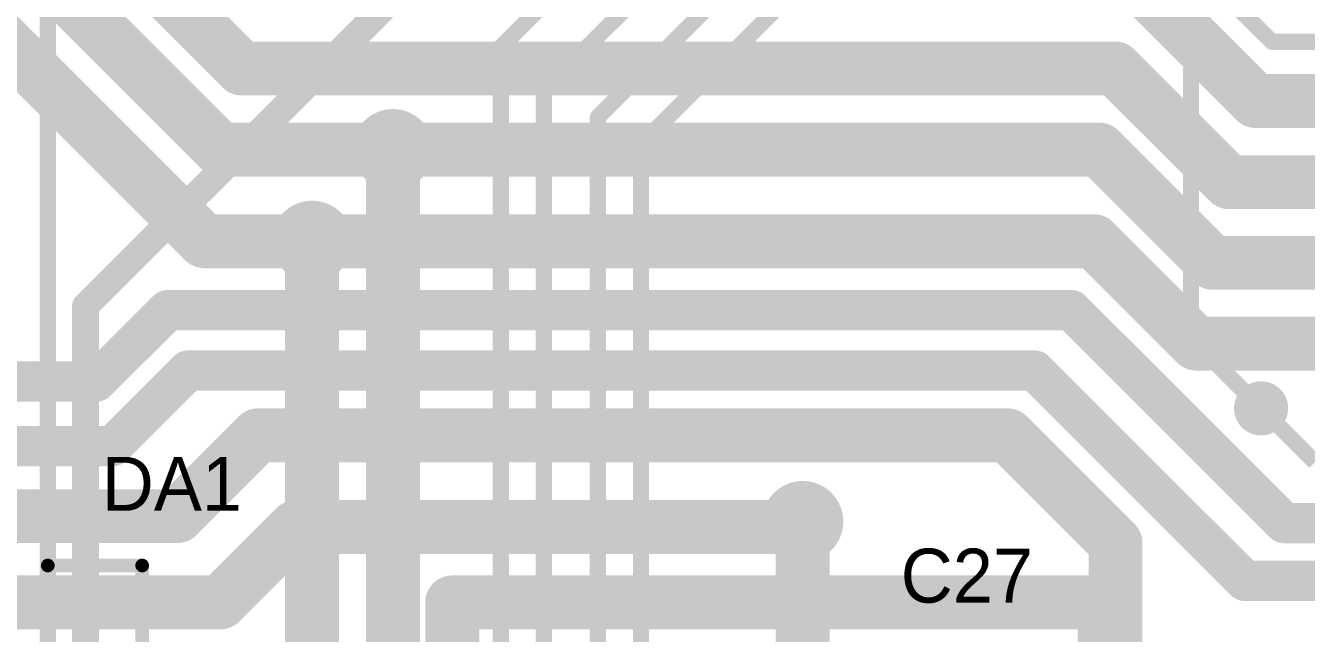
# Model space of a CAD drawing. Header units: millimetres. Extents: x 29 to 180, y 30 to 200.
# Drawn here: x 80.09 to 103.84, y 108.72 to 120 of the extents above; entities that cross this region are included whole.
import ezdxf

# ---------------------------------------------------------------- set-up
doc = ezdxf.new("R2010")
doc.units = ezdxf.units.MM
for name, color, linetype in [('BottomLayer', 5, 'Continuous'), ('BottomSolder', 6, 'Continuous'), ('MultiLayer', 9, 'Continuous'), ('PadHoleLayer', 156, 'Continuous'), ('TopLayer', 1, 'Continuous'), ('TopOverlay', 2, 'Continuous'), ('TopSolder', 216, 'Continuous'), ('ViaHoleLayer', 16, 'Continuous')]:
    doc.layers.add(name, color=color, linetype=linetype)

# ---------------------------------------------------------------- blocks, each defined once
blk = doc.blocks.new('EAB__SIP_DCDC_MODULE__373')
at = {"layer": 'BottomLayer', "const_width": 0.9}
for points in [[(-0.45, 0, 1), (0.45, 0, 1)], [(2.09, 0, 1), (2.99, 0, 1)]]:
    blk.add_lwpolyline(points, format="xyb", close=True, dxfattribs=at)
at = {"layer": 'BottomLayer'}
blk.add_solid([(-3.44, -0.9), (-1.64, -0.9), (-3.44, 0.9), (-1.64, 0.9)], dxfattribs=at)
at = {"layer": 'BottomSolder', "const_width": 1.002}
for points in [[(-0.501, 0, 1), (0.501, 0, 1)], [(2.039, 0, 1), (3.041, 0, 1)]]:
    blk.add_lwpolyline(points, format="xyb", close=True, dxfattribs=at)
at = {"layer": 'BottomSolder'}
blk.add_solid([(-3.542, -1.002), (-1.538, -1.002), (-3.542, 1.002), (-1.538, 1.002)], dxfattribs=at)
at = {"layer": 'MultiLayer', "const_width": 0.9}
for points in [[(-0.45, 0, 1), (0.45, 0, 1)], [(2.09, 0, 1), (2.99, 0, 1)]]:
    blk.add_lwpolyline(points, format="xyb", close=True, dxfattribs=at)
at = {"layer": 'MultiLayer'}
blk.add_solid([(-3.44, -0.9), (-1.64, -0.9), (-3.44, 0.9), (-1.64, 0.9)], dxfattribs=at)
at = {"layer": 'PadHoleLayer', "const_width": 0.55}
for points in [[(-2.815, 0, 1), (-2.265, 0, 1)], [(-0.275, 0, 1), (0.275, 0, 1)], [(2.265, 0, 1), (2.815, 0, 1)]]:
    blk.add_lwpolyline(points, format="xyb", close=True, dxfattribs=at)
at = {"layer": 'TopLayer', "const_width": 0.9}
for points in [[(-0.45, 0, 1), (0.45, 0, 1)], [(2.09, 0, 1), (2.99, 0, 1)]]:
    blk.add_lwpolyline(points, format="xyb", close=True, dxfattribs=at)
at = {"layer": 'TopLayer'}
blk.add_solid([(-3.44, -0.9), (-1.64, -0.9), (-3.44, 0.9), (-1.64, 0.9)], dxfattribs=at)
at = {"layer": 'TopOverlay', "const_width": 0.254}
for points in [[(-5.05, 3), (-5.05, 1.25)], [(-5.05, 3), (5.025, 3)], [(5.025, 3), (5.025, 1.25)], [(-5.05, 1.25), (5.025, 1.25)]]:
    blk.add_lwpolyline(points, dxfattribs=at)
at = {"layer": 'TopOverlay', "const_width": 0.127}
for points in [[(-5.114, 3, 1), (-4.987, 3, 1)], [(-5.114, 3, 1), (-4.987, 3, 1)], [(4.961, 3, 1), (5.088, 3, 1)], [(4.961, 3, 1), (5.088, 3, 1)], [(-5.114, 1.25, 1), (-4.987, 1.25, 1)], [(-5.114, 1.25, 1), (-4.987, 1.25, 1)], [(4.961, 1.25, 1), (5.088, 1.25, 1)], [(4.961, 1.25, 1), (5.088, 1.25, 1)]]:
    blk.add_lwpolyline(points, format="xyb", close=True, dxfattribs=at)
at = {"layer": 'TopSolder', "const_width": 1.002}
for points in [[(-0.501, 0, 1), (0.501, 0, 1)], [(2.039, 0, 1), (3.041, 0, 1)]]:
    blk.add_lwpolyline(points, format="xyb", close=True, dxfattribs=at)
at = {"layer": 'TopSolder'}
blk.add_solid([(-3.542, -1.002), (-1.538, -1.002), (-3.542, 1.002), (-1.538, 1.002)], dxfattribs=at)

msp = doc.modelspace()

# ---------------------------------------------------------------- linework, layer by layer
at = {"layer": 'BottomLayer'}
for points, const_width in [([(80.5, 103.5), (80.5, 132.9)], 0.3), ([(101.7, 114.2), (101.7, 124.7)], 0.3), ([(81.2, 114.8), (89.4, 123)], 0.5), ([(88.9, 119.6), (92.2, 122.9)], 0.3), ([(89.7, 118.8), (93.6, 122.7)], 0.3), ([(90.7, 118.3), (94.9, 122.5)], 0.3), ([(91.5, 117.8), (96.3, 122.6)], 0.3), ([(88.9, 79.3), (88.9, 119.6)], 0.3), ([(89.7, 79.7), (89.7, 118.8)], 0.3), ([(90.7, 79.9), (90.7, 118.3)], 0.3), ([(86.9, 100.9), (86.9, 117.7)], 1), ([(91.5, 80), (91.5, 117.8)], 0.3), ([(85.4, 101.53), (85.4, 116)], 1), ([(81.2, 103.3), (81.2, 114.8)], 0.5), ([(101.7, 114.2), (103, 112.9)], 0.3), ([(94.5, 106.3), (94.5, 110.8)], 1)]:
    msp.add_lwpolyline(points, dxfattribs=dict(at, const_width=const_width))
for points, const_width in [([(88.825, 119.6, 1), (88.975, 119.6, 1)], 0.15), ([(88.825, 119.6, 1), (88.975, 119.6, 1)], 0.15), ([(89.625, 118.8, 1), (89.775, 118.8, 1)], 0.15), ([(89.625, 118.8, 1), (89.775, 118.8, 1)], 0.15), ([(86.575, 117.7, 1), (87.225, 117.7, 1)], 0.65), ([(90.625, 118.3, 1), (90.775, 118.3, 1)], 0.15), ([(90.625, 118.3, 1), (90.775, 118.3, 1)], 0.15), ([(86.65, 117.7, 1), (87.15, 117.7, 1)], 0.5), ([(91.425, 117.8, 1), (91.575, 117.8, 1)], 0.15), ([(91.425, 117.8, 1), (91.575, 117.8, 1)], 0.15), ([(85.075, 116, 1), (85.725, 116, 1)], 0.65), ([(85.15, 116, 1), (85.65, 116, 1)], 0.5), ([(81.075, 114.8, 1), (81.325, 114.8, 1)], 0.25), ([(81.075, 114.8, 1), (81.325, 114.8, 1)], 0.25), ([(101.625, 114.2, 1), (101.775, 114.2, 1)], 0.15), ([(101.625, 114.2, 1), (101.775, 114.2, 1)], 0.15), ([(102.8, 112.9, 1), (103.2, 112.9, 1)], 0.4), ([(102.925, 112.9, 1), (103.075, 112.9, 1)], 0.15), ([(94.175, 110.8, 1), (94.825, 110.8, 1)], 0.65), ([(94.25, 110.8, 1), (94.75, 110.8, 1)], 0.5)]:
    msp.add_lwpolyline(points, format="xyb", close=True, dxfattribs=dict(at, const_width=const_width))
at = {"layer": 'BottomSolder'}
for points, const_width in [([(86.524, 117.7, 1), (87.276, 117.7, 1)], 0.752), ([(85.024, 116, 1), (85.776, 116, 1)], 0.752), ([(102.749, 112.9, 1), (103.251, 112.9, 1)], 0.502), ([(94.124, 110.8, 1), (94.876, 110.8, 1)], 0.752)]:
    msp.add_lwpolyline(points, format="xyb", close=True, dxfattribs=dict(at, const_width=const_width))
at = {"layer": 'MultiLayer'}
for points, const_width in [([(86.575, 117.7, 1), (87.225, 117.7, 1)], 0.65), ([(85.075, 116, 1), (85.725, 116, 1)], 0.65), ([(102.8, 112.9, 1), (103.2, 112.9, 1)], 0.4), ([(94.175, 110.8, 1), (94.825, 110.8, 1)], 0.65)]:
    msp.add_lwpolyline(points, format="xyb", close=True, dxfattribs=dict(at, const_width=const_width))
at = {"layer": 'TopLayer'}
for points, const_width in [([(78.8, 124.5), (84.096, 119.204)], 1), ([(79.5, 121.9), (83.7, 117.7)], 1), ([(101.39, 121.51), (103.2, 119.7)], 0.3), ([(78.5, 120.9), (83.4, 116)], 1), ([(100.9, 120.6), (102.9, 118.6)], 1), ([(103.2, 119.7), (112.4, 119.7)], 0.3), ([(84.096, 119.204), (100.296, 119.204)], 1), ([(100.296, 119.204), (102.404, 117.096)], 1), ([(102.9, 118.6), (109.1, 118.6)], 1), ([(83.7, 117.7), (86.9, 117.7)], 1), ([(86.9, 117.7), (100, 117.7)], 1), ([(100, 117.7), (102.1, 115.6)], 1), ([(102.404, 117.096), (111.1, 117.096)], 1), ([(83.4, 116), (85.4, 116)], 1), ([(85.4, 116), (99.9, 116)], 1), ([(99.9, 116), (101.8, 114.1)], 1), ([(102.1, 115.6), (144.3, 115.6)], 1), ([(81.4, 113.4), (82.721, 114.721)], 0.75), ([(82.721, 114.721), (99.479, 114.721)], 0.75), ([(99.479, 114.721), (103.429, 110.771)], 0.75), ([(101.8, 114.1), (145.8, 114.1)], 1), ([(79.5, 113.4), (81.4, 113.4)], 0.75), ([(81.7, 112.2), (83.1, 113.6)], 0.75), ([(83.1, 113.6), (98.8, 113.6)], 0.75), ([(98.8, 113.6), (102.7, 109.7)], 0.75), ([(82.9, 110.9), (84.4, 112.4)], 1), ([(84.4, 112.4), (98.3, 112.4)], 1), ([(98.3, 112.4), (100.3, 110.4)], 1), ([(103, 112.9), (104, 111.9)], 0.3), ([(75.2, 112.2), (81.7, 112.2)], 0.75), ([(76.9, 110.9), (82.9, 110.9)], 1), ([(83.7, 109.3), (85.1, 110.7)], 1), ([(85.1, 110.7), (94.4, 110.7)], 1), ([(94.4, 110.7), (94.5, 110.8)], 1), ([(103.429, 110.771), (143.629, 110.771)], 0.75), ([(100.3, 107.5), (100.3, 110.4)], 1), ([(102.7, 109.7), (142.6, 109.7)], 0.75), ([(76.9, 109.3), (83.7, 109.3)], 1), ([(88, 105.7), (88, 109.3)], 1), ([(88, 109.3), (100.1, 109.3)], 1), ([(100.1, 107.65), (100.1, 109.3)], 1)]:
    msp.add_lwpolyline(points, dxfattribs=dict(at, const_width=const_width))
for points, const_width in [([(103.125, 119.7, 1), (103.275, 119.7, 1)], 0.15), ([(103.125, 119.7, 1), (103.275, 119.7, 1)], 0.15), ([(83.846, 119.204, 1), (84.346, 119.204, 1)], 0.5), ([(83.846, 119.204, 1), (84.346, 119.204, 1)], 0.5), ([(100.046, 119.204, 1), (100.546, 119.204, 1)], 0.5), ([(100.046, 119.204, 1), (100.546, 119.204, 1)], 0.5), ([(102.65, 118.6, 1), (103.15, 118.6, 1)], 0.5), ([(102.65, 118.6, 1), (103.15, 118.6, 1)], 0.5), ([(86.575, 117.7, 1), (87.225, 117.7, 1)], 0.65), ([(83.45, 117.7, 1), (83.95, 117.7, 1)], 0.5), ([(83.45, 117.7, 1), (83.95, 117.7, 1)], 0.5), ([(86.65, 117.7, 1), (87.15, 117.7, 1)], 0.5), ([(86.65, 117.7, 1), (87.15, 117.7, 1)], 0.5), ([(99.75, 117.7, 1), (100.25, 117.7, 1)], 0.5), ([(99.75, 117.7, 1), (100.25, 117.7, 1)], 0.5), ([(102.154, 117.096, 1), (102.654, 117.096, 1)], 0.5), ([(102.154, 117.096, 1), (102.654, 117.096, 1)], 0.5), ([(85.075, 116, 1), (85.725, 116, 1)], 0.65), ([(83.15, 116, 1), (83.65, 116, 1)], 0.5), ([(83.15, 116, 1), (83.65, 116, 1)], 0.5), ([(85.15, 116, 1), (85.65, 116, 1)], 0.5), ([(85.15, 116, 1), (85.65, 116, 1)], 0.5), ([(99.65, 116, 1), (100.15, 116, 1)], 0.5), ([(99.65, 116, 1), (100.15, 116, 1)], 0.5), ([(101.85, 115.6, 1), (102.35, 115.6, 1)], 0.5), ([(101.85, 115.6, 1), (102.35, 115.6, 1)], 0.5), ([(82.534, 114.721, 1), (82.909, 114.721, 1)], 0.375), ([(82.534, 114.721, 1), (82.909, 114.721, 1)], 0.375), ([(99.292, 114.721, 1), (99.667, 114.721, 1)], 0.375), ([(99.292, 114.721, 1), (99.667, 114.721, 1)], 0.375), ([(101.55, 114.1, 1), (102.05, 114.1, 1)], 0.5), ([(101.55, 114.1, 1), (102.05, 114.1, 1)], 0.5), ([(81.213, 113.4, 1), (81.588, 113.4, 1)], 0.375), ([(81.213, 113.4, 1), (81.588, 113.4, 1)], 0.375), ([(82.913, 113.6, 1), (83.288, 113.6, 1)], 0.375), ([(82.913, 113.6, 1), (83.288, 113.6, 1)], 0.375), ([(98.613, 113.6, 1), (98.988, 113.6, 1)], 0.375), ([(98.613, 113.6, 1), (98.988, 113.6, 1)], 0.375), ([(102.8, 112.9, 1), (103.2, 112.9, 1)], 0.4), ([(84.15, 112.4, 1), (84.65, 112.4, 1)], 0.5), ([(84.15, 112.4, 1), (84.65, 112.4, 1)], 0.5), ([(98.05, 112.4, 1), (98.55, 112.4, 1)], 0.5), ([(98.05, 112.4, 1), (98.55, 112.4, 1)], 0.5), ([(102.925, 112.9, 1), (103.075, 112.9, 1)], 0.15), ([(81.513, 112.2, 1), (81.888, 112.2, 1)], 0.375), ([(81.513, 112.2, 1), (81.888, 112.2, 1)], 0.375), ([(82.65, 110.9, 1), (83.15, 110.9, 1)], 0.5), ([(82.65, 110.9, 1), (83.15, 110.9, 1)], 0.5), ([(94.175, 110.8, 1), (94.825, 110.8, 1)], 0.65), ([(84.85, 110.7, 1), (85.35, 110.7, 1)], 0.5), ([(84.85, 110.7, 1), (85.35, 110.7, 1)], 0.5), ([(94.15, 110.7, 1), (94.65, 110.7, 1)], 0.5), ([(94.15, 110.7, 1), (94.65, 110.7, 1)], 0.5), ([(94.25, 110.8, 1), (94.75, 110.8, 1)], 0.5), ([(103.242, 110.771, 1), (103.617, 110.771, 1)], 0.375), ([(103.242, 110.771, 1), (103.617, 110.771, 1)], 0.375), ([(100.05, 110.4, 1), (100.55, 110.4, 1)], 0.5), ([(100.05, 110.4, 1), (100.55, 110.4, 1)], 0.5), ([(102.513, 109.7, 1), (102.888, 109.7, 1)], 0.375), ([(102.513, 109.7, 1), (102.888, 109.7, 1)], 0.375), ([(83.45, 109.3, 1), (83.95, 109.3, 1)], 0.5), ([(83.45, 109.3, 1), (83.95, 109.3, 1)], 0.5), ([(87.75, 109.3, 1), (88.25, 109.3, 1)], 0.5), ([(87.75, 109.3, 1), (88.25, 109.3, 1)], 0.5), ([(99.85, 109.3, 1), (100.35, 109.3, 1)], 0.5), ([(99.85, 109.3, 1), (100.35, 109.3, 1)], 0.5)]:
    msp.add_lwpolyline(points, format="xyb", close=True, dxfattribs=dict(at, const_width=const_width))
at = {"layer": 'TopSolder'}
for points, const_width in [([(86.524, 117.7, 1), (87.276, 117.7, 1)], 0.752), ([(85.024, 116, 1), (85.776, 116, 1)], 0.752), ([(102.749, 112.9, 1), (103.251, 112.9, 1)], 0.502), ([(94.124, 110.8, 1), (94.876, 110.8, 1)], 0.752)]:
    msp.add_lwpolyline(points, format="xyb", close=True, dxfattribs=dict(at, const_width=const_width))
at = {"layer": 'ViaHoleLayer'}
for points, const_width in [([(86.725, 117.7, 1), (87.075, 117.7, 1)], 0.35), ([(85.225, 116, 1), (85.575, 116, 1)], 0.35), ([(102.875, 112.9, 1), (103.125, 112.9, 1)], 0.25), ([(94.325, 110.8, 1), (94.675, 110.8, 1)], 0.35)]:
    msp.add_lwpolyline(points, format="xyb", close=True, dxfattribs=dict(at, const_width=const_width))

# ---------------------------------------------------------------- block references
at = {"rotation": 90}
msp.add_blockref('EAB__SIP_DCDC_MODULE__373', (83.5, 104.96), dxfattribs=at)

# ---------------------------------------------------------------- texts
at = {"layer": 'TopOverlay'}
for s, p in [('DA1', (81.5, 111)), ('C27', (96.317, 109.296))]:
    msp.add_text(s, height=1, dxfattribs=at).set_placement(p)

doc.saveas('drawing.dxf')
